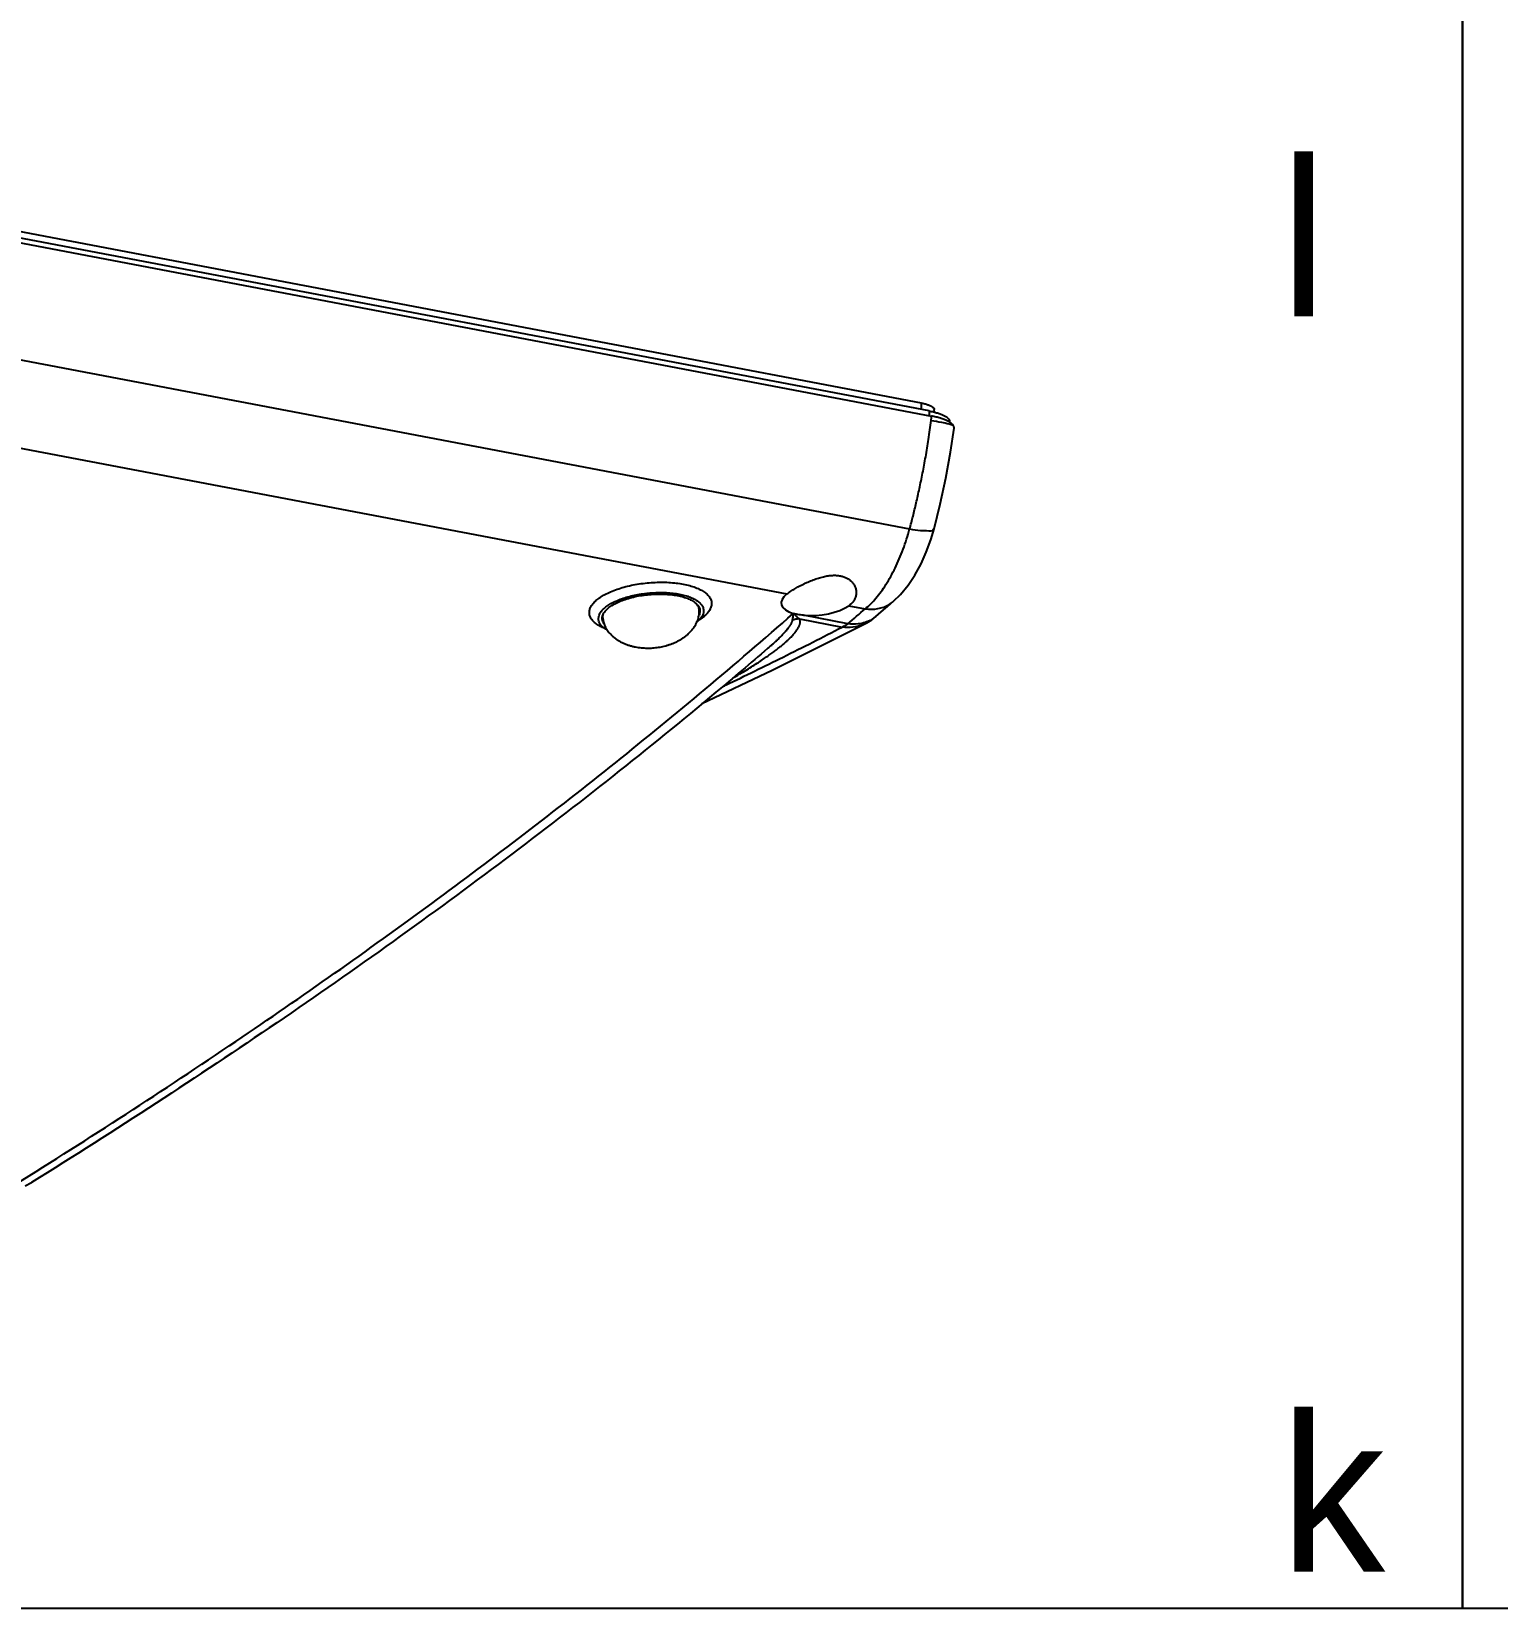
# Model space of a CAD drawing. Header units: millimetres. Extents: x -2947 to 97, y -3022 to 322.
# Drawn here: x -1534.3 to -1414.8, y -2423.5 to -2295 of the extents above; entities that cross this region are included whole.
import ezdxf
from ezdxf.enums import TextEntityAlignment as Align

# ---------------------------------------------------------------- set-up
doc = ezdxf.new("R2010")
doc.units = ezdxf.units.MM
doc.layers.get('0').update_dxf_attribs({"linetype": 'CONTINUOUS'})
doc.layers.get('Defpoints').update_dxf_attribs({"linetype": 'CONTINUOUS'})
doc.layers.add('text', color=212, linetype='CONTINUOUS', lineweight=20)

msp = doc.modelspace()

# ---------------------------------------------------------------- linework, layer by layer
at = {"color": 7}
for p, q in [((-1544.627694096879, -2309.478137905506), (-1461.758639442579, -2325.238696177506)), ((-1461.098850235679, -2325.899111930106), (-1543.907712187379, -2310.150001561406)), ((-1543.782469541779, -2310.555070059606), (-1460.907546234579, -2326.316744393705)), ((-1545.623033730379, -2319.746522410906), (-1462.685754959779, -2335.520059307806)), ((-1461.758639442579, -2325.238696177506), (-1461.738835861779, -2325.777395437206)), ((-1461.098841748879, -2325.899113517706), (-1461.084727652479, -2326.283046916806)), ((-1460.658331170379, -2325.998832747206), (-1460.674431504779, -2325.791846932906)), ((-1459.420892333679, -2326.814380702306), (-1459.425444517079, -2326.755862237406)), ((-1543.363930732479, -2327.376564205106), (-1472.688180098979, -2340.818123125606)), ((-1459.351341777179, -2329.251370783606), (-1459.065980939479, -2327.313161714605)), ((-1459.735552032079, -2331.383736015006), (-1459.351341777179, -2329.251370783606)), ((-1460.191757941479, -2333.502605127806), (-1459.735552032079, -2331.383736015006)), ((-1460.696787388679, -2335.516358951206), (-1460.191757941479, -2333.502605127806)), ((-1460.965074536879, -2336.416171515406), (-1460.696789158079, -2335.516327963106)), ((-1461.757411205979, -2338.368812936206), (-1461.325122124379, -2337.402065918206)), ((-1461.325122124379, -2337.402065918206), (-1460.965074536879, -2336.416171515406)), ((-1462.256880727379, -2339.282887213306), (-1461.757411205979, -2338.368812936206)), ((-1462.816181512279, -2340.117269316906), (-1462.256880727379, -2339.282887213306)), ((-1464.011757576879, -2341.420829280406), (-1463.426404248179, -2340.852618333905)), ((-1463.426404248179, -2340.852618333905), (-1462.816181512279, -2340.117269316906)), ((-1487.699499282279, -2342.790085408806), (-1487.720070063279, -2342.601463454406)), ((-1479.848721723179, -2342.085884166006), (-1479.861760633379, -2341.900684946606)), ((-1472.154643634179, -2342.415811634206), (-1472.165118728079, -2342.412776524306)), ((-1467.721106553379, -2343.250589625606), (-1471.336169866279, -2342.563054140206)), ((-1467.643037751479, -2341.777640039406), (-1466.312314255679, -2342.030725406206)), ((-1465.447695016879, -2342.664167638306), (-1465.001613246579, -2342.279224819806)), ((-1465.001613246579, -2342.279224819806), (-1464.487655756379, -2341.834259630706)), ((-1464.487655756379, -2341.834259630706), (-1464.011757576879, -2341.420829280406)), ((-1473.884533051479, -2347.040080145905), (-1466.288849047279, -2343.231635874105)), ((-1471.677502366179, -2342.857268489106), (-1468.178940896379, -2343.522641104606)), ((-1466.290931142879, -2343.232654222006), (-1466.173222883379, -2343.169750415006)), ((-1466.288862062379, -2343.231642580105), (-1466.290460779079, -2343.232465701306)), ((-1466.173222883379, -2343.169750415006), (-1465.774549889279, -2342.919459192506)), ((-1465.774549889279, -2342.919459192506), (-1465.447459519579, -2342.663968235606)), ((-1474.271094278279, -2345.279361219706), (-1474.264824281979, -2345.273983629006)), ((-1479.618576084079, -2349.764921423206), (-1473.884533051479, -2347.040080145905)), ((-1534.791480337579, -2389.087823854006), (-1534.276964364379, -2388.808235215406)), ((-1534.277305021679, -2388.808486007906), (-1534.276947015179, -2388.808263067306))]:
    msp.add_line(p, q, dxfattribs=at)
for centre, radius, start, end in [((-1525.471741914579, -2323.330427241206), 64.6332407868, 357.0305798845032, 357.3517572571041), ((-1481.827772435879, -2342.250411263906), 1.9859596141, 4.752757293203629, 5.125383280510676), ((-1471.835544305979, -2341.277138390106), 1.1824945122, 253.5288357551053, 253.8167019833942), ((-1721.094231121179, -2049.212546000706), 388.1447041402, 310.7515361626959, 311.0266212505051), ((-1485.722877648979, -2342.599795102506), 1.9858419221, 185.1258569159096, 185.4984899899128), ((-1481.868666208579, -2339.670248306305), 3.83725102, 302.4130767222955, 306.0732643729004)]:
    msp.add_arc(centre, radius, start, end, dxfattribs=at)
for start_param, end_param in [(5.6739496375, 7.0593451682), (1.105431126, 2.4643606292)]:
    msp.add_ellipse((-1470.107760563179, -2341.255662144305), major_axis=(-3.0403694586, -0.3608611679), ratio=0.4215807445, start_param=start_param, end_param=end_param, dxfattribs=at)
for points, start_tangent, end_tangent in [([(-1461.758639442579, -2325.238696177506), (-1461.455169098779, -2325.306707764806), (-1461.191727154279, -2325.387621134806), (-1460.977146891979, -2325.478920404806), (-1460.815913374479, -2325.578913815406), (-1460.714238220479, -2325.684118675006), (-1460.674428010179, -2325.791846598606)], (0.9823908752010249, -0.1868372776556227), (0.07337503278369714, -0.997304419204082)), ([(-1461.098850235679, -2325.899111930106), (-1460.739388447079, -2325.976609098406), (-1460.415444682179, -2326.065425461006), (-1460.131636807579, -2326.164056428206), (-1459.891059385279, -2326.271529571206), (-1459.696937971979, -2326.386390627706), (-1459.553012702579, -2326.507164656206), (-1459.461580071179, -2326.631986285905), (-1459.425443132679, -2326.755861977406)], (0.9823908752320418, -0.186837277492536), (0.07735928247333802, -0.9970032805438558)), ([(-1462.685754941379, -2335.520059311306), (-1462.411698737479, -2334.472729848206), (-1462.149694955179, -2333.398641286106), (-1461.887287155679, -2332.236045947706), (-1461.628626940179, -2330.983269879805), (-1461.379308292079, -2329.644336072206), (-1461.143771240779, -2328.215627257206), (-1460.925282548279, -2326.678620466506)], (0.2612043875642441, 0.9652835168577095), (0.1293030233534475, 0.9916051271305821)), ([(-1460.925283073979, -2326.678620500606), (-1460.093896138679, -2326.814911924506), (-1459.478366641779, -2326.951321416006), (-1459.124000330579, -2327.077816476406)], (0.9897316099827743, -0.1429382391136301), (0.8744699800938226, -0.4850796366728969)), ([(-1459.447918958179, -2326.796594685706), (-1459.616265766779, -2326.706134312806), (-1459.876382158779, -2326.594768919306), (-1460.182434577179, -2326.491246853206), (-1460.528805723179, -2326.397898423706), (-1460.907546234579, -2326.316744393705)], (-0.857827179142858, 0.513938255750442), (-0.9823908752363897, 0.1868372774696743)), ([(-1459.124000330579, -2327.077816476406), (-1459.239730147579, -2326.947291119805), (-1459.404469753679, -2326.823479610806), (-1459.447918958179, -2326.796594685706)], (-0.5575818312476606, 0.8301219798695282), (-0.8578271791510802, 0.5139382557367185)), ([(-1459.065987144379, -2327.313159910806), (-1459.072308426279, -2327.197098342805), (-1459.124000330579, -2327.077816476406)], (0.1286751406898727, 0.991686799432382), (-0.5319598524911785, 0.8467695762942616)), ([(-1466.312314255679, -2342.030725406206), (-1465.442681346479, -2341.174031340506), (-1464.620439971279, -2340.054969082706), (-1463.871528292579, -2338.709453584406), (-1463.219948860079, -2337.181711857605), (-1462.685754959779, -2335.520059307806)], (0.7773543900734123, 0.629062915958009), (0.2646649202012348, 0.9643404378200023)), ([(-1462.685757275779, -2335.520067290906), (-1461.787649824979, -2335.643596914506), (-1461.126579935979, -2335.667496180406), (-1460.759073980479, -2335.589721522606), (-1460.721082405179, -2335.510042953806)], (0.9855605987640772, -0.1693230821943466), (0.2516074717443805, 0.9678293652097982)), ([(-1488.022651436179, -2341.171643426906), (-1487.637931806679, -2340.923974196206), (-1487.187816754979, -2340.694231899106), (-1486.680007874279, -2340.486347490106), (-1486.123193915379, -2340.303877929005), (-1485.526902119479, -2340.149945320606), (-1484.901335204479, -2340.027183494606), (-1484.257196793779, -2339.937692939706), (-1483.605508274179, -2339.883004864306), (-1482.957420216979, -2339.864054996406), (-1482.324021588479, -2339.881167573606), (-1481.716150014679, -2339.934049794806), (-1481.144206346979, -2340.021796830706), (-1480.617976699979, -2340.142907305106), (-1480.146465008879, -2340.295308984206), (-1479.737738969479, -2340.476394233106), (-1479.398791997479, -2340.683064632906), (-1479.135423569679, -2340.911783995706), (-1478.952139992879, -2341.158638870006), (-1478.852077299879, -2341.419405500306), (-1478.836947591079, -2341.689622097206), (-1478.907009739979, -2341.964665180006), (-1479.061064963879, -2342.239828685206), (-1479.296477335079, -2342.510404488906), (-1479.609218882679, -2342.771762964106)], (0.8077525918690895, 0.5895216283808152), (-0.8077525918690895, -0.5895216283808152)), ([(-1472.688180098979, -2340.818123125606), (-1472.443399066579, -2340.641065433806), (-1472.141062947179, -2340.447815841706), (-1471.791236424079, -2340.246741979706), (-1471.401814286179, -2340.044552836006), (-1470.986338965979, -2339.851202349806), (-1470.555644774279, -2339.675304173305), (-1470.125110985579, -2339.526857274705), (-1469.712317898579, -2339.414276303406), (-1469.327201248079, -2339.340538398706), (-1468.971261666579, -2339.304918567906), (-1468.640249530079, -2339.306173893806), (-1468.336008744879, -2339.343683204705)], (0.7889983795256221, 0.6143952775745775), (0.9823908752345172, -0.1868372774795206)), ([(-1468.336008744879, -2339.343683204705), (-1468.056132384579, -2339.417337937606), (-1467.801081754879, -2339.527604647806), (-1467.574233593979, -2339.674114252106), (-1467.377133934679, -2339.858615679406), (-1467.216914647679, -2340.080153415806), (-1467.103993133579, -2340.331788648906), (-1467.047547831579, -2340.600085309006), (-1467.048258830279, -2340.841582421006)], (0.9823908752368323, -0.1868372774673473), (-0.1036908317195732, -0.9946095773806439)), ([(-1487.577384182879, -2343.612087825306), (-1487.894131349379, -2343.467012158006), (-1488.233078321379, -2343.260341758206), (-1488.496446749179, -2343.031622395306), (-1488.679730325979, -2342.784767521006), (-1488.779793018979, -2342.524000890806), (-1488.794922727779, -2342.253784293805), (-1488.724860578879, -2341.978741211006), (-1488.570805354979, -2341.703577705905), (-1488.335392983779, -2341.433001902205), (-1488.022651436179, -2341.171643426906)], (-0.926983434641822, 0.3751022685877161), (0.8077525918726698, 0.5895216283759095)), ([(-1487.384907388979, -2341.827739913606), (-1487.038342918779, -2341.605807955906), (-1486.630841967279, -2341.400827266506), (-1486.169995505979, -2341.216616247706), (-1485.664388232579, -2341.056606402206), (-1485.123438654079, -2340.923778410805), (-1484.557223637379, -2340.820606607506), (-1483.976290697179, -2340.749012888006), (-1483.391461514779, -2340.710330907606), (-1482.813630351379, -2340.705281238605), (-1482.253561108179, -2340.733957946706), (-1481.721686815679, -2340.795826839006), (-1481.227915285479, -2340.889735415306), (-1480.781444546879, -2341.013934336306), (-1480.390591505079, -2341.166110011206), (-1480.062637012679, -2341.343427695106), (-1479.803690241479, -2341.542584295106), (-1479.618574879679, -2341.759869900406), (-1479.510739276279, -2341.991236891406), (-1479.482192204679, -2342.232375338805), (-1479.527631192879, -2342.462412096106)], (0.8077525918659372, 0.5895216283851347), (-0.3266482761230754, -0.945145969523133)), ([(-1487.132504412379, -2341.875743499706), (-1486.776355562879, -2341.650397534206), (-1486.352985617979, -2341.444383035806), (-1485.871851962579, -2341.262302027806), (-1485.343702327579, -2341.108221899206), (-1484.780334703079, -2340.985584545406), (-1484.194333790779, -2340.897129482206), (-1483.598789882879, -2340.844832649605), (-1483.007006446079, -2340.829862272406), (-1482.432202944479, -2340.852552764106), (-1481.887219538479, -2340.912397256606), (-1481.384230256779, -2341.008058922806), (-1480.934471048779, -2341.137400839106), (-1480.547988792079, -2341.297533721005), (-1480.233416861479, -2341.484880464506), (-1479.997782274279, -2341.695256052706), (-1479.846348717579, -2341.923961042906), (-1479.783126483979, -2342.158458433206)], (0.8077525918708125, 0.5895216283784545), (0.08980944785338699, -0.9959589665625135)), ([(-1467.048258830279, -2340.841582421006), (-1467.051787015779, -2340.871672369306), (-1467.117752654979, -2341.135515479506), (-1467.242878053579, -2341.379547018806), (-1467.422073934079, -2341.596345469506), (-1467.643037751479, -2341.777640039406)], (-0.1036908317259813, -0.9946095773799758), (-0.8247536183514523, -0.5654922360352853)), ([(-1535.618758986679, -2388.982109770706), (-1517.611868866379, -2377.301133524106), (-1501.642162959979, -2366.050585838806), (-1486.678955961079, -2354.585140403306), (-1472.170820232879, -2342.411106345706)], (0.8489389444530727, 0.5284909352022065), (0.75034111252771, 0.661050841350859)), ([(-1487.948434647879, -2343.217740067306), (-1488.023523505779, -2343.040345737706), (-1488.052070577479, -2342.799207290306), (-1488.000797339479, -2342.552789339506), (-1487.870658915279, -2342.305682185506), (-1487.664079537479, -2342.062488967006), (-1487.384907388979, -2341.827739913606)], (-0.4900662556941658, 0.8716851868822254), (0.807752591861736, 0.589521628390891)), ([(-1487.751136298079, -2342.873124196006), (-1487.751763815179, -2342.865696085806), (-1487.726603461779, -2342.615954291005), (-1487.612995045279, -2342.363975020806), (-1487.413476389779, -2342.115387075706), (-1487.132504412379, -2341.875743499706)], (-0.08980944782228326, 0.9959589665653181), (0.8077525918832783, 0.5895216283613742)), ([(-1487.700526829479, -2342.777195745506), (-1487.693914054679, -2342.602011047906), (-1487.608244739579, -2342.351793631906)], (-0.08729436748145007, 0.996182560279999), (0.4594739087774013, 0.8881912672126518)), ([(-1480.086214860879, -2343.235286717706), (-1480.035447764479, -2343.128950162906), (-1479.963972244779, -2342.950169605406), (-1479.909323184779, -2342.771587777705), (-1479.871025335979, -2342.593684586705), (-1479.848643946379, -2342.416824898306), (-1479.841816085079, -2342.241357108006), (-1479.848641511579, -2342.085862264506)], (0.4523212683827743, 0.8918550724016756), (-0.08285662371743217, 0.9965614782371169)), ([(-1479.850004551879, -2342.073016458706), (-1479.864971265279, -2341.978723251206), (-1479.978665852479, -2341.723390175306)], (-0.08730551572829606, 0.9961815833086939), (-0.5551270192194516, 0.8317655874899651)), ([(-1479.783126483979, -2342.158458433206), (-1479.782498966979, -2342.165886543306), (-1479.807659320279, -2342.415628338106), (-1479.855302953479, -2342.545702538706)], (0.08980944770321192, -0.9959589665760552), (-0.4155857160240976, -0.9095540185369629)), ([(-1479.527631192879, -2342.462412096106), (-1479.533465442679, -2342.478793289606), (-1479.663603866779, -2342.725900443605)], (-0.3266482760308516, -0.9451459695550062), (-0.5659980881955136, -0.8244065527147534)), ([(-1472.225134980979, -2342.952305968606), (-1472.204621244879, -2342.794118199005), (-1472.184598877379, -2342.614827220706), (-1472.165118721579, -2342.412776595306)], (0.1386455117716474, 0.990342073258315), (0.08940021079176443, 0.9959957842834417)), ([(-1471.809574568079, -2342.497453036306), (-1471.987159564079, -2342.459683914106), (-1472.154656465979, -2342.415808137206)], (-0.9823908752406273, 0.1868372774473928), (-0.9606116848092482, 0.2778942083022561)), ([(-1471.677496129679, -2342.857269675206), (-1471.826524420379, -2342.732134752906), (-1471.985600798279, -2342.585628320206), (-1472.154656465979, -2342.415808137206)], (-0.781259114127435, 0.624206854009803), (-0.690856313331126, 0.7229920845559272)), ([(-1471.336169866279, -2342.563054140206), (-1471.578370884179, -2342.535338396706), (-1471.809574568079, -2342.497453036306)], (-0.9959095631377531, 0.09035564205277677), (-0.9823908752437108, 0.1868372774311799)), ([(-1466.312316112779, -2342.030704715306), (-1465.270839576279, -2342.016392466706), (-1464.354453811579, -2341.671429282106), (-1464.012356204479, -2341.420689828506)], (0.989849692423553, -0.1421182127983508), (0.7541207017799115, 0.6567358427457524)), ([(-1487.350172644679, -2343.760942070906), (-1487.471625769379, -2343.688154934006), (-1487.730572540679, -2343.488998334105), (-1487.915687902479, -2343.271712728806), (-1487.948434647879, -2343.217740067306)], (-0.8723657084682404, 0.4888538336647317), (-0.4900662557116809, 0.8716851868723784)), ([(-1487.610580264079, -2343.242248955706), (-1487.687914064479, -2343.107621586306), (-1487.751136298079, -2342.873124196006)], (-0.571741535420265, 0.8204337978626172), (-0.08980944788654961, 0.995958966559523)), ([(-1487.699582164279, -2342.790077520706), (-1487.678150850979, -2342.946996438806), (-1487.639356729079, -2343.120681051506), (-1487.584696535379, -2343.292624818606), (-1487.513909055579, -2343.462491399406), (-1487.426629564379, -2343.629922586006), (-1487.322418239679, -2343.794464855706), (-1487.200777398079, -2343.955560036906), (-1487.061019267979, -2344.112692005306), (-1486.902434283879, -2344.265132621606), (-1486.724934074079, -2344.411489701106), (-1486.528787905879, -2344.550241860205), (-1486.311549412279, -2344.681549236006), (-1486.070994807879, -2344.804593173206), (-1485.815788084479, -2344.913664429206), (-1485.558375721579, -2345.004462376106), (-1485.305761387679, -2345.077013148006), (-1485.058010247079, -2345.133750635406), (-1484.814090991379, -2345.176714201706), (-1484.573268452579, -2345.207318208006), (-1484.334548221579, -2345.226587709206), (-1484.096935559879, -2345.235176793406), (-1483.859414692679, -2345.233418574406), (-1483.622291205179, -2345.221443916605), (-1483.387025800479, -2345.199456213706), (-1483.153252307579, -2345.167511689606), (-1482.920610975179, -2345.125494499805), (-1482.688705634479, -2345.073097695006), (-1482.457386797879, -2345.009877380406), (-1482.226513192879, -2344.935195738406), (-1481.994522834779, -2344.847593722206), (-1481.760314418779, -2344.745151443906), (-1481.523575043679, -2344.625585354006), (-1481.284202625379, -2344.485847926506), (-1481.049277378779, -2344.326795354506)], (0.0958190534523524, -0.9953987688336243), (0.8077509619011276, 0.5895238617289408)), ([(-1481.049263947079, -2344.326785550606), (-1480.849448888079, -2344.170561650106), (-1480.664885956679, -2344.004654852406), (-1480.500661620379, -2343.834363399206), (-1480.356222599479, -2343.660780578806), (-1480.230958340979, -2343.484841353206), (-1480.124245703379, -2343.307351465006), (-1480.086214860879, -2343.235286717706)], (0.8077488869206545, 0.5895267048051716), (0.4523212684165905, 0.8918550723845253)), ([(-1479.663603866779, -2342.725900443605), (-1479.870183244579, -2342.969093662105), (-1480.018671110979, -2343.102565073306)], (-0.565998088386989, -0.8244065525832958), (-0.7712455558545199, -0.636537738531387)), ([(-1477.920924599679, -2348.369085807306), (-1477.651113144779, -2348.239282146006), (-1473.001761513379, -2345.963970733505), (-1468.178940896379, -2343.522641104606)], (0.901295437961429, 0.4332049555463508), (0.8889490193740892, 0.4580061582051549)), ([(-1477.088717082879, -2347.663849148305), (-1476.995758306279, -2347.610512332806), (-1476.381514094779, -2347.251044940605), (-1475.835356976279, -2346.920091905806), (-1475.348720448979, -2346.614819869706), (-1474.913532157679, -2346.332190513006), (-1474.522327546079, -2346.069059127406), (-1474.168186579979, -2345.822153675706), (-1473.845109121579, -2345.588355229506), (-1473.551482106579, -2345.367402124106), (-1473.287920708979, -2345.160773887906), (-1473.053913073279, -2344.969284301806), (-1472.846678855179, -2344.791935667105), (-1472.663083484979, -2344.627239583406), (-1472.500664855479, -2344.474086407806), (-1472.357417475079, -2344.331630608006), (-1472.231485555579, -2344.199036580906), (-1472.121294027079, -2344.075632094506), (-1472.025583407179, -2343.961007395206), (-1471.943181731179, -2343.854811394706), (-1471.872929014479, -2343.756667344805), (-1471.813717061379, -2343.666223740306), (-1471.764688810279, -2343.583521351105), (-1471.725076380479, -2343.508909931706), (-1471.693940639779, -2343.442658682106), (-1471.669752928179, -2343.383751617705), (-1471.650878408579, -2343.330181512106), (-1471.636078908579, -2343.279771971106), (-1471.624603490879, -2343.230306769506), (-1471.616346582479, -2343.180150610806), (-1471.611777716879, -2343.128576287106), (-1471.611733683779, -2343.075122942406), (-1471.617380799979, -2343.019879386406), (-1471.629873498279, -2342.964046733406), (-1471.649908767879, -2342.909299572606), (-1471.677502366179, -2342.857268489106)], (0.8679020035243472, 0.4967354550245269), (-0.5277380394680576, 0.8494071825093139)), ([(-1474.264824083679, -2345.273983860006), (-1474.156322310179, -2345.180388210706), (-1473.933075404479, -2344.984362487406), (-1473.731365981279, -2344.802686500606), (-1473.549278818079, -2344.634278395006), (-1473.385014502279, -2344.478077896606), (-1473.237068122779, -2344.333225919506), (-1473.104309691779, -2344.199176978006), (-1472.985707108679, -2344.075456674106), (-1472.880224474779, -2343.961562648506), (-1472.786878934779, -2343.857024028606), (-1472.705090266679, -2343.761822163606), (-1472.634520228579, -2343.676286515606), (-1472.574666493679, -2343.600643623406), (-1472.523878251479, -2343.533654490106), (-1472.479859621179, -2343.472974726606), (-1472.440493334879, -2343.416103156106), (-1472.403978056279, -2343.360532650606), (-1472.369294986779, -2343.304447540206), (-1472.336347997979, -2343.247080517905), (-1472.305449693179, -2343.187989120406), (-1472.277456781679, -2343.127363203806), (-1472.253858860679, -2343.066620507506), (-1472.236102790879, -2343.007668709006), (-1472.225134980979, -2342.952305968606)], (0.7589590378314581, 0.6511383715416773), (0.1384782554517437, 0.9903654743411856)), ([(-1471.677505797879, -2342.857262095706), (-1471.861980261679, -2342.872309260606), (-1472.045058751279, -2342.904083503206), (-1472.225134960379, -2342.952306040406)], (-0.9993564159716208, -0.03587135147100756), (-0.9534401472126983, -0.3015823033319896)), ([(-1467.721106271379, -2343.250589679305), (-1467.873028195979, -2343.357089767906), (-1468.025857063579, -2343.447845663506), (-1468.178938715979, -2343.522641519306)], (-0.7979886016151517, -0.6026725410140193), (-0.9166570602287171, -0.3996746601085015)), ([(-1466.290492479979, -2343.232404154006), (-1466.465099166979, -2343.315189700006), (-1467.317644953079, -2343.542556424606), (-1468.178653986679, -2343.522494820706)], (-0.889005910116103, -0.4578957215116118), (-0.9878304827758102, 0.1555343605088915)), ([(-1466.311475605679, -2343.147262332106), (-1466.884459171279, -2343.269446207606), (-1467.721391274279, -2343.250835269206)], (-0.9507431653821065, -0.3099797307554358), (-0.9894483421268443, 0.1448860871941794)), ([(-1465.447705695379, -2342.664173236606), (-1466.085778955479, -2343.062068321506), (-1466.311475605679, -2343.147262332106)], (-0.7577140946483469, -0.6525866615026974), (-0.9507431654030913, -0.309979730691073)), ([(-1474.264824861479, -2345.273990098206), (-1478.477563377179, -2348.837859862006), (-1486.890923086679, -2355.673631575706), (-1495.666440788479, -2362.445004005506), (-1504.798609313879, -2369.148034872605), (-1514.281748775079, -2375.778841308706), (-1524.110005196479, -2382.333594063006), (-1534.277305021679, -2388.808486007906)], (-0.7589582163184188, -0.6511393290861521), (-0.8489389444515735, -0.5284909352046149))]:
    msp.add_spline(points, degree=3, dxfattribs=dict(at, start_tangent=start_tangent, end_tangent=end_tangent))
at = {"layer": 'Defpoints'}
for p, q in [((-1417.609958033474, -2423.54008440376), (-1417.609958033474, -2056.461755056242)), ((-1417.609958033474, -2056.461755056243), (-1417.609958033474, -2423.54008440376)), ((-1417.609958033474, -2423.54008440376), (-1674.30123471397, -2423.54008440376)), ((-1160.918681352978, -2423.54008440376), (-1417.609958033474, -2423.54008440376))]:
    msp.add_line(p, q, dxfattribs=at)

# ---------------------------------------------------------------- texts
at = {"layer": 'text', "color": 1, "text_generation_flag": 6}
for s, p in [('l', (-1432.459301544925, -2305.413251974944)), ('k', (-1432.459301544925, -2407.772695090783))]:
    msp.add_text(s, height=12.768, rotation=180, dxfattribs=at).set_placement(p, align=Align.TOP_LEFT)

doc.saveas('drawing.dxf')
